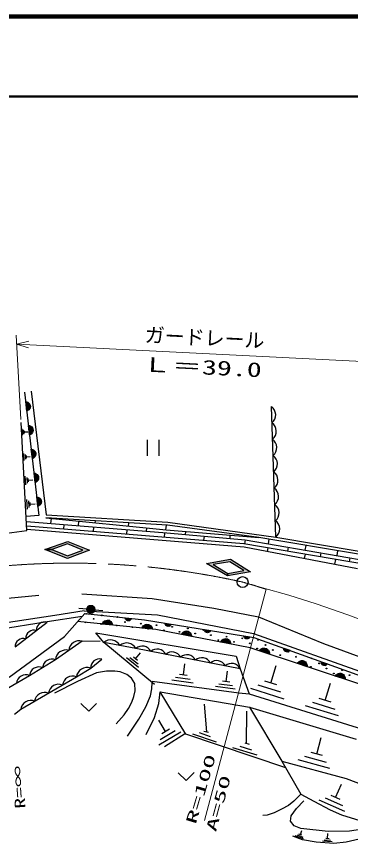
# Model space of a CAD drawing. Units: millimetres, scale not verified. Extents: x 40000 to 680000, y 20000 to 380000.
# Drawn here: x 458683 to 500493, y 276618 to 380000 of the extents above; entities that cross this region are included whole.
import ezdxf
from ezdxf.enums import TextEntityAlignment as Align

# ---------------------------------------------------------------- set-up
doc = ezdxf.new("R2010")
doc.units = ezdxf.units.MM
doc.header["$LTSCALE"] = 1000
doc.linetypes.add('CHAIN', pattern=[18.5, 12, -1.5, 3.5, -1.5])
for name, color, linetype, lineweight in [('M-BGD', 7, 'Continuous', 25), ('M-BMK', 2, 'CHAIN', 13), ('M-BMK-SRVR', 3, 'Continuous', 25), ('M-STR-HTXT', 7, 'Continuous', 13), ('M-STR-STRC', 7, 'Continuous', 25), ('M-TTL', 2, 'Continuous', 140), ('M-TTL-LINE', 7, 'Continuous', 50)]:
    doc.layers.add(name, color=color, linetype=linetype, lineweight=lineweight)
doc.styles.add('ＭＳ ゴシック', font='')
doc.styles.get('ＭＳ ゴシック').set_extended_font_data('MS Gothic')

msp = doc.modelspace()

# ---------------------------------------------------------------- hatches: boundary and pattern name
at = {"layer": 'M-STR-STRC'}
for points in [[(465090, 314388), (467813, 313274), (465063, 312264), (462229, 313368), (463088, 313355), (465066, 312585), (466984, 313289), (465082, 314067), (463088, 313355), (462229, 313368)], [(482472, 311637), (485464, 312156), (487958, 310595), (485076, 310067), (485134, 310383), (487144, 310751), (485402, 311841), (483315, 311479), (485134, 310383), (485076, 310067)]]:
    msp.add_hatch(color=256, dxfattribs=at).paths.add_polyline_path(points)

# ---------------------------------------------------------------- linework, layer by layer
at = {"layer": 'M-BGD'}
for p, q in [((459699, 333023), (461494, 317604)), ((460535, 333153), (462400, 317709)), ((459833, 331869), (459982, 331838)), ((459972, 330677), (459833, 331869)), ((460038, 330733), (459910, 331830)), ((459982, 331838), (460109, 331780)), ((459985, 331814), (460107, 330765)), ((460176, 330797), (460059, 331799)), ((460109, 331780), (460242, 331675)), ((460220, 330827), (460110, 330741)), ((460139, 331736), (460239, 330877)), ((460302, 330957), (460219, 331672)), ((460326, 330960), (460220, 330827)), ((460242, 331675), (460328, 331564)), ((460304, 331561), (460360, 331085)), ((460383, 331087), (460326, 330960)), ((460328, 331564), (460392, 331427)), ((460414, 331236), (460383, 331087)), ((460392, 331427), (460414, 331236)), ((491166, 314927), (490593, 331237)), ((460110, 330741), (459972, 330677)), ((459990, 315726), (459269, 329266)), ((460180, 328889), (460329, 328858)), ((460319, 327697), (460180, 328889)), ((460385, 327753), (460257, 328850)), ((460329, 328858), (460456, 328801)), ((460332, 328834), (460454, 327786)), ((460523, 327818), (460406, 328819)), ((460456, 328801), (460589, 328695)), ((460486, 328756), (460586, 327898)), ((459442, 327646), (459397, 328445)), ((459532, 328324), (459563, 327781)), ((459683, 327916), (459667, 328204)), ((459675, 328060), (460091, 328083)), ((460457, 327762), (460319, 327697)), ((460567, 327847), (460457, 327762)), ((460649, 327977), (460566, 328693)), ((460673, 327980), (460567, 327847)), ((460589, 328695), (460675, 328584)), ((460651, 328582), (460707, 328105)), ((460730, 328108), (460673, 327980)), ((460675, 328584), (460739, 328447)), ((460761, 328256), (460730, 328108)), ((460739, 328447), (460761, 328256)), ((475039, 327092), (475041, 325092)), ((476561, 325094), (476559, 327094)), ((460527, 325909), (460676, 325878)), ((460666, 324718), (460527, 325909)), ((460732, 324774), (460604, 325870)), ((460676, 325878), (460803, 325821)), ((460679, 325855), (460801, 324806)), ((460869, 324838), (460753, 325839)), ((460803, 325821), (460936, 325715)), ((460833, 325776), (460933, 324918)), ((460996, 324998), (460913, 325713)), ((460936, 325715), (461022, 325605)), ((459660, 324493), (459609, 325391)), ((459761, 325256), (459796, 324645)), ((459931, 324796), (459913, 325120)), ((459922, 324958), (460389, 324984)), ((460804, 324782), (460666, 324718)), ((460914, 324867), (460804, 324782)), ((461020, 325000), (460914, 324867)), ((460998, 325602), (461054, 325125)), ((461077, 325128), (461020, 325000)), ((461022, 325605), (461086, 325467)), ((461108, 325276), (461077, 325128)), ((461086, 325467), (461108, 325276)), ((459833, 321459), (459771, 322557)), ((460874, 322930), (461023, 322899)), ((461013, 321738), (460874, 322930)), ((461079, 321794), (460951, 322890)), ((461023, 322899), (461150, 322841)), ((461026, 322875), (461148, 321826)), ((461216, 321858), (461100, 322859)), ((461150, 322841), (461283, 322736)), ((461180, 322796), (461280, 321938)), ((461343, 322018), (461260, 322733)), ((461283, 322736), (461369, 322625)), ((461345, 322622), (461400, 322145)), ((461369, 322625), (461433, 322487)), ((459957, 322391), (459999, 321645)), ((460164, 321830), (460142, 322226)), ((460153, 322028), (460724, 322060)), ((461150, 321802), (461013, 321738)), ((461261, 321887), (461150, 321802)), ((461367, 322021), (461261, 321887)), ((461424, 322148), (461367, 322021)), ((461455, 322297), (461424, 322148)), ((461433, 322487), (461455, 322297)), ((460041, 318427), (459973, 319625)), ((461221, 319950), (461370, 319919)), ((461360, 318758), (461221, 319950)), ((461426, 318814), (461298, 319910)), ((461370, 319919), (461497, 319861)), ((461373, 319895), (461495, 318846)), ((461563, 318878), (461447, 319879)), ((461497, 319861), (461630, 319756)), ((461527, 319816), (461627, 318958)), ((461690, 319038), (461607, 319753)), ((461630, 319756), (461716, 319645)), ((461692, 319642), (461747, 319165)), ((461716, 319645), (461780, 319508)), ((461780, 319508), (461802, 319317)), ((460176, 319444), (460222, 318630)), ((460403, 318832), (460378, 319264)), ((460390, 319048), (461013, 319083)), ((461497, 318822), (461360, 318758)), ((461608, 318908), (461497, 318822)), ((461714, 319041), (461608, 318908)), ((461771, 319168), (461714, 319041)), ((461802, 319317), (461771, 319168)), ((461494, 317604), (459895, 317508)), ((462400, 317709), (477639, 316807)), ((459930, 316854), (477505, 315448)), ((462352, 317332), (477403, 315813)), ((477591, 316418), (462352, 317332)), ((462992, 316609), (463058, 317261)), ((464620, 315911), (464666, 316475)), ((466451, 316919), (466405, 316336)), ((468533, 316962), (468508, 316711)), ((472692, 316712), (472650, 316293)), ((477401, 316430), (477345, 315826)), ((489037, 314887), (477591, 316418)), ((477639, 316807), (491166, 314927)), ((457475, 315416), (459990, 315726)), ((487135, 314081), (459960, 316289)), ((459980, 315915), (487171, 313686)), ((468327, 315609), (468372, 316179)), ((472509, 315270), (472555, 315844)), ((474961, 315652), (475002, 316055)), ((477220, 314887), (477268, 315466)), ((477403, 315813), (489037, 314887)), ((477505, 315448), (487306, 314598)), ((479857, 315244), (479886, 315615)), ((482154, 314486), (482202, 315041)), ((485408, 315176), (485372, 314766)), ((487278, 314057), (487341, 314568)), ((487306, 314598), (502812, 311907)), ((501485, 312765), (489037, 314887)), ((490287, 314674), (490187, 314098)), ((491166, 314927), (501599, 313151)), ((502643, 311447), (487135, 314081)), ((487171, 313686), (501377, 310976)), ((490123, 313123), (490197, 313561)), ((492699, 313662), (492612, 313151)), ((494895, 313888), (494793, 313299)), ((494751, 312240), (494842, 312772)), ((496789, 312952), (496704, 312456)), ((498869, 313211), (498765, 312609)), ((500406, 312324), (500323, 311841)), ((498549, 311515), (498653, 312125)), ((452028, 306738), (461480, 307664)), ((466842, 307810), (475677, 307235)), ((475677, 307235), (483368, 306042)), ((483368, 306042), (488995, 304952)), ((463485, 305130), (451726, 303327)), ((462503, 304369), (466883, 305018)), ((467133, 305711), (463485, 305130)), ((464673, 302499), (467226, 305386)), ((467482, 305923), (466485, 305994)), ((467133, 305711), (476348, 305187)), ((467226, 305386), (474716, 304561)), ((468479, 305840), (469474, 305745)), ((476348, 305187), (488362, 302863)), ((453473, 302916), (462503, 304369)), ((458504, 301182), (462512, 304284)), ((476145, 303364), (466319, 304361)), ((469416, 304046), (469484, 304196)), ((470709, 303915), (469416, 304046)), ((470666, 303998), (469476, 304119)), ((469484, 304196), (469574, 304318)), ((469509, 304194), (470648, 304078)), ((470630, 304159), (469543, 304269)), ((469574, 304318), (469717, 304434)), ((469629, 304338), (470560, 304244)), ((470490, 304330), (469714, 304408)), ((469717, 304434), (469854, 304499)), ((469851, 304473), (470369, 304420)), ((469854, 304499), (470014, 304535)), ((470014, 304535), (470221, 304514)), ((470221, 304514), (470371, 304446)), ((470371, 304446), (470493, 304355)), ((470493, 304355), (470609, 304213)), ((470609, 304213), (470673, 304076)), ((470673, 304076), (470709, 303915)), ((472290, 304732), (472269, 304831)), ((472269, 304831), (473064, 304743)), ((472329, 304647), (472290, 304732)), ((473025, 304683), (472294, 304764)), ((472319, 304697), (472986, 304623)), ((472400, 304559), (472329, 304647)), ((472932, 304565), (472359, 304628)), ((472474, 304502), (472400, 304559)), ((472416, 304557), (472861, 304508)), ((472566, 304460), (472474, 304502)), ((472760, 304471), (472506, 304499)), ((472693, 304446), (472566, 304460)), ((472792, 304467), (472693, 304446)), ((472877, 304506), (472792, 304467)), ((472965, 304577), (472877, 304506)), ((473022, 304651), (472965, 304577)), ((473064, 304743), (473022, 304651)), ((474691, 303930), (474828, 303994)), ((474716, 304561), (488404, 302387)), ((474826, 303968), (475343, 303916)), ((474828, 303994), (474989, 304030)), ((474989, 304030), (475196, 304009)), ((475196, 304009), (475346, 303942)), ((477286, 304056), (477269, 304156)), ((477269, 304156), (478059, 304030)), ((477321, 303969), (477286, 304056)), ((478018, 303972), (477291, 304088)), ((477313, 304019), (477976, 303914)), ((477387, 303878), (477321, 303969)), ((477919, 303858), (477350, 303949)), ((478059, 304030), (478013, 303940)), ((488995, 304952), (497134, 301628)), ((469615, 301736), (468603, 302963)), ((468603, 302963), (486192, 300023)), ((474390, 303542), (474458, 303692)), ((475684, 303411), (474390, 303542)), ((475640, 303494), (474450, 303614)), ((474458, 303692), (474549, 303813)), ((474484, 303689), (475622, 303574)), ((475604, 303654), (474518, 303764)), ((474549, 303813), (474691, 303930)), ((474603, 303834), (475534, 303740)), ((475465, 303825), (474688, 303904)), ((475346, 303942), (475467, 303851)), ((475467, 303851), (475583, 303708)), ((475583, 303708), (475648, 303571)), ((475648, 303571), (475684, 303411)), ((487923, 301092), (476145, 303364)), ((477459, 303818), (477387, 303878)), ((477403, 303875), (477846, 303805)), ((477549, 303771), (477459, 303818)), ((477743, 303773), (477490, 303813)), ((477675, 303751), (477549, 303771)), ((477775, 303768), (477675, 303751)), ((477861, 303802), (477775, 303768)), ((477953, 303869), (477861, 303802)), ((478013, 303940), (477953, 303869)), ((479403, 302894), (479505, 303007)), ((480541, 302754), (479469, 302961)), ((479505, 303007), (479657, 303110)), ((479561, 303023), (480480, 302846)), ((480418, 302937), (479652, 303085)), ((479657, 303110), (479799, 303162)), ((479794, 303137), (480305, 303038)), ((479799, 303162), (479962, 303184)), ((479962, 303184), (480167, 303144)), ((480167, 303144), (480310, 303064)), ((480310, 303064), (480423, 302963)), ((480423, 302963), (480526, 302810)), ((482221, 303272), (482204, 303372)), ((482204, 303372), (482994, 303246)), ((482256, 303185), (482221, 303272)), ((482953, 303188), (482226, 303303)), ((482247, 303235), (482911, 303130)), ((482322, 303094), (482256, 303185)), ((482853, 303074), (482285, 303165)), ((482393, 303034), (482322, 303094)), ((482338, 303091), (482780, 303021)), ((482483, 302987), (482393, 303034)), ((482678, 302989), (482425, 303029)), ((482610, 302967), (482483, 302987)), ((482709, 302984), (482610, 302967)), ((482796, 303018), (482709, 302984)), ((482888, 303085), (482796, 303018)), ((482948, 303156), (482888, 303085)), ((482994, 303246), (482948, 303156)), ((457749, 297391), (464673, 302499)), ((466918, 301901), (463570, 299593)), ((469137, 301885), (466918, 301901)), ((479323, 302751), (479403, 302894)), ((480599, 302505), (479323, 302751)), ((480563, 302591), (479389, 302818)), ((479429, 302889), (480552, 302673)), ((480526, 302810), (480578, 302668)), ((480578, 302668), (480599, 302505)), ((484232, 301804), (484313, 301948)), ((484313, 301948), (484414, 302060)), ((484338, 301943), (485462, 301726)), ((485451, 301807), (484379, 302014)), ((484414, 302060), (484566, 302163)), ((484470, 302076), (485389, 301899)), ((485327, 301990), (484561, 302138)), ((484566, 302163), (484709, 302215)), ((484704, 302190), (485214, 302091)), ((484709, 302215), (484872, 302237)), ((484872, 302237), (485076, 302198)), ((485076, 302198), (485219, 302117)), ((485219, 302117), (485332, 302016)), ((485332, 302016), (485435, 301863)), ((487144, 302490), (487128, 302589)), ((487128, 302589), (487918, 302464)), ((487179, 302403), (487144, 302490)), ((487876, 302406), (487149, 302521)), ((487171, 302453), (487834, 302348)), ((487245, 302312), (487179, 302403)), ((487777, 302292), (487208, 302382)), ((487317, 302252), (487245, 302312)), ((487261, 302309), (487704, 302239)), ((487407, 302205), (487317, 302252)), ((487601, 302206), (487348, 302247)), ((487533, 302185), (487407, 302205)), ((487633, 302201), (487533, 302185)), ((487719, 302236), (487633, 302201)), ((487811, 302303), (487719, 302236)), ((487871, 302374), (487811, 302303)), ((487918, 302464), (487871, 302374)), ((488362, 302863), (511666, 294562)), ((488404, 302387), (510731, 294316)), ((475959, 296497), (469615, 301736)), ((473627, 300981), (469615, 301736)), ((486679, 298451), (473627, 300981)), ((485509, 301558), (484232, 301804)), ((485472, 301644), (484298, 301871)), ((485435, 301863), (485487, 301721)), ((485487, 301721), (485509, 301558)), ((506510, 294922), (487923, 301092)), ((489199, 300833), (489314, 300932)), ((490310, 300547), (489273, 300891)), ((489314, 300932), (489479, 301014)), ((489372, 300940), (490260, 300645)), ((490211, 300744), (489471, 300989)), ((489479, 301014), (489627, 301047)), ((489618, 301023), (490112, 300859)), ((489627, 301047), (489791, 301047)), ((489791, 301047), (489989, 300982)), ((489989, 300982), (490120, 300883)), ((490120, 300883), (490219, 300768)), ((492142, 300933), (492144, 301035)), ((492160, 300842), (492142, 300933)), ((492144, 301035), (492897, 300763)), ((492845, 300713), (492153, 300964)), ((492208, 300739), (492160, 300842)), ((492161, 300892), (492793, 300664)), ((497134, 301628), (508495, 297405)), ((473940, 298630), (472458, 299819)), ((472885, 299866), (473893, 299058)), ((473846, 299485), (473312, 299913)), ((473579, 299699), (474197, 300470)), ((486192, 300023), (486679, 298451)), ((489101, 300701), (489199, 300833)), ((490335, 300292), (489101, 300701)), ((490310, 300382), (489175, 300759)), ((489224, 300825), (490310, 300464)), ((490219, 300768), (490301, 300604)), ((490301, 300604), (490334, 300456)), ((490334, 300456), (490335, 300292)), ((492726, 300620), (492184, 300816)), ((492267, 300667), (492208, 300739)), ((492223, 300734), (492644, 300582)), ((492346, 300604), (492267, 300667)), ((492538, 300569), (492297, 300656)), ((492466, 300561), (492346, 300604)), ((492568, 300558), (492466, 300561)), ((492659, 300576), (492568, 300558)), ((492762, 300624), (492659, 300576)), ((492834, 300683), (492762, 300624)), ((492897, 300763), (492834, 300683)), ((463570, 299593), (460321, 297558)), ((467968, 298537), (469354, 299666)), ((479569, 297696), (479754, 299087)), ((490518, 296671), (491194, 298857)), ((493846, 299126), (493945, 299258)), ((495080, 298716), (493846, 299126)), ((495055, 298807), (493920, 299184)), ((493945, 299258), (494060, 299356)), ((493969, 299249), (495055, 298889)), ((495055, 298971), (494019, 299315)), ((494060, 299356), (494224, 299439)), ((494117, 299365), (495006, 299070)), ((494956, 299168), (494216, 299414)), ((494224, 299439), (494372, 299472)), ((494364, 299447), (494857, 299283)), ((494372, 299472), (494536, 299472)), ((494536, 299472), (494734, 299407)), ((494734, 299407), (494865, 299308)), ((494865, 299308), (494964, 299193)), ((494964, 299193), (495047, 299029)), ((495047, 299029), (495080, 298881)), ((495080, 298881), (495080, 298716)), ((496842, 299234), (496845, 299335)), ((496860, 299143), (496842, 299234)), ((496845, 299335), (497597, 299063)), ((497545, 299014), (496853, 299264)), ((496908, 299040), (496860, 299143)), ((496861, 299193), (497493, 298965)), ((497427, 298921), (496885, 299117)), ((496967, 298968), (496908, 299040)), ((496923, 299035), (497345, 298883)), ((497047, 298905), (496967, 298968)), ((497238, 298870), (496997, 298957)), ((497167, 298862), (497047, 298905)), ((497268, 298859), (497167, 298862)), ((497360, 298877), (497268, 298859)), ((497462, 298925), (497360, 298877)), ((497534, 298984), (497462, 298925)), ((497597, 299063), (497534, 298984)), ((466178, 297438), (467968, 298537)), ((468677, 297936), (466326, 296880)), ((469934, 298177), (468677, 297936)), ((470992, 298178), (469934, 298177)), ((471658, 298086), (470992, 298178)), ((472490, 297736), (471658, 298086)), ((480051, 297631), (479087, 297760)), ((484924, 296857), (485096, 298146)), ((486679, 298451), (487789, 295310)), ((498690, 297682), (498805, 297781)), ((498805, 297781), (498969, 297864)), ((498862, 297790), (499751, 297495)), ((499701, 297593), (498961, 297839)), ((498969, 297864), (499117, 297897)), ((499109, 297872), (499603, 297708)), ((499117, 297897), (499282, 297897)), ((499282, 297897), (499479, 297831)), ((499479, 297831), (499611, 297733)), ((460321, 297558), (456929, 295616)), ((459213, 293389), (466178, 297438)), ((466326, 296880), (463443, 295425)), ((473084, 297290), (472490, 297736)), ((473510, 296624), (473084, 297290)), ((475627, 295944), (475649, 296753)), ((475647, 296897), (486535, 295447)), ((480793, 296661), (478117, 297017)), ((478602, 297389), (480422, 297146)), ((485370, 296798), (484478, 296916)), ((491275, 296437), (489761, 296905)), ((498591, 297551), (498690, 297682)), ((499825, 297141), (498591, 297551)), ((499800, 297232), (498665, 297608)), ((498715, 297674), (499800, 297314)), ((499800, 297396), (498764, 297740)), ((499611, 297733), (499710, 297618)), ((499710, 297618), (499792, 297454)), ((499792, 297454), (499825, 297306)), ((499825, 297306), (499825, 297141)), ((473380, 294976), (473546, 295679)), ((473546, 295679), (473510, 296624)), ((475460, 295071), (475627, 295944)), ((486058, 295899), (483580, 296229)), ((484029, 296573), (485714, 296348)), ((492204, 294676), (488000, 295976)), ((488881, 296440), (491739, 295556)), ((497332, 294504), (497992, 296640)), ((473104, 294273), (473380, 294976)), ((474883, 293706), (475460, 295071)), ((476502, 294132), (476674, 295576)), ((476674, 295576), (487864, 293668)), ((479866, 290294), (476674, 295576)), ((486535, 295447), (487789, 295310)), ((487789, 295310), (502671, 290708)), ((498071, 294276), (496592, 294733)), ((466716, 294115), (467717, 293156)), ((467717, 293156), (468716, 294117)), ((472716, 293477), (473104, 294273)), ((474015, 292169), (474883, 293706)), ((475955, 292368), (476502, 294132)), ((482498, 290589), (482219, 294035)), ((487864, 293668), (491900, 286919)), ((487864, 293668), (501206, 289640)), ((498979, 292555), (494871, 293825)), ((495732, 294279), (498525, 293415)), ((458433, 292802), (459213, 293389)), ((471145, 291568), (472162, 292699)), ((472162, 292699), (472716, 293477)), ((487492, 289135), (487519, 293146)), ((472576, 290025), (474015, 292169)), ((474916, 290258), (475955, 292368)), ((477355, 290608), (476501, 292036)), ((479254, 290550), (476508, 288908)), ((476684, 289610), (478552, 290727)), ((477849, 290903), (476861, 290312)), ((482150, 290675), (482728, 290531)), ((479822, 290367), (477225, 288715)), ((492390, 286064), (479866, 290294)), ((480705, 290313), (483668, 289304)), ((481536, 290494), (482945, 289990)), ((496266, 287798), (496823, 289856)), ((485712, 288631), (488783, 287695)), ((486651, 288776), (488096, 288308)), ((487265, 289210), (487807, 289030)), ((494749, 287530), (497439, 286801)), ((496978, 287605), (495553, 287992)), ((491900, 286919), (494265, 282797)), ((491900, 286919), (499965, 284732)), ((497901, 285996), (493944, 287069)), ((478911, 285467), (479911, 284508)), ((479911, 284508), (480911, 285469)), ((499965, 284732), (506119, 282367)), ((498638, 282348), (499370, 284014)), ((494265, 282797), (493392, 281885)), ((494265, 282797), (495920, 281898)), ((497324, 282313), (499503, 281357)), ((499215, 282095), (498061, 282601)), ((492745, 281367), (491858, 280885)), ((493392, 281885), (492745, 281367)), ((493742, 280983), (494637, 281937)), ((495920, 281898), (497943, 280831)), ((499791, 280619), (496586, 282026)), ((490952, 280441), (490065, 280163)), ((491858, 280885), (490952, 280441)), ((493049, 280087), (493742, 280983)), ((497943, 280831), (499389, 280196)), ((499389, 280196), (501672, 279476)), ((490065, 280163), (489510, 280107)), ((492963, 279422), (493049, 280087)), ((493455, 278815), (492963, 279422)), ((494293, 278498), (493455, 278815)), ((494224, 277715), (494420, 278252)), ((497703, 278126), (494293, 278498)), ((500362, 278157), (497703, 278126)), ((502870, 278517), (500362, 278157)), ((494473, 277088), (493288, 277520)), ((494620, 277195), (493587, 277572)), ((493812, 277677), (494515, 277421)), ((494410, 277647), (494038, 277782)), ((496197, 276760), (494473, 277088)), ((497189, 277066), (498003, 277014)), ((497824, 277217), (497393, 277245)), ((497608, 277231), (497648, 277854)), ((501600, 277170), (499953, 276792)), ((498422, 276618), (496197, 276760)), ((498183, 276810), (496985, 276886)), ((499953, 276792), (498422, 276618))]:
    msp.add_line(p, q, dxfattribs=at)
for centre, radius in [((467981, 305888), 500), ((467981, 305888), 440), ((467981, 305888), 380), ((467981, 305888), 320), ((467981, 305888), 260), ((467981, 305888), 200), ((467981, 305888), 140), ((467410, 305332), 50), ((467981, 305888), 80), ((467981, 305888), 20), ((469375, 305132), 50), ((471340, 304933), 50), ((467302, 304261), 50), ((468339, 304697), 50), ((469267, 304062), 50), ((470304, 304497), 50), ((472269, 304298), 50), ((474234, 304099), 50), ((476199, 303899), 50), ((471232, 303862), 50), ((473197, 303663), 50), ((475162, 303464), 50), ((477127, 303264), 50), ((478164, 303700), 50), ((479092, 303065), 50), ((480129, 303501), 50), ((481058, 302866), 50), ((482094, 303302), 50), ((483023, 302667), 50), ((483951, 302032), 50), ((484988, 302467), 50), ((485916, 301832), 50), ((486953, 302268), 50), ((488918, 302069), 50), ((487881, 301633), 50), ((488809, 300998), 50), ((489846, 301434), 50), ((490775, 300799), 50), ((491703, 300164), 50), ((492740, 300599), 50), ((493668, 299964), 50), ((495633, 299765), 50), ((494596, 299329), 50), ((496561, 299130), 50), ((495524, 298694), 50), ((497490, 298495), 50), ((498418, 297860), 50), ((499455, 298296), 50), ((500383, 297661), 50)]:
    msp.add_circle(centre, radius, dxfattribs=at)
for centre, radius, start, end in [((489839, 330190), 1290, 309.78675, 54.23946), ((489911, 328151), 1290, 309.78675, 54.23946), ((489982, 326112), 1290, 309.78675, 54.23946), ((490054, 324073), 1290, 309.78675, 54.23946), ((490126, 322035), 1290, 309.78675, 54.23946), ((490197, 319996), 1290, 309.78675, 54.23946), ((490269, 317957), 1290, 309.78675, 54.23946), ((490341, 315918), 1290, 309.78675, 54.23946), ((462232, 303266), 1056, 74.60066, 180.86087), ((460896, 302232), 1056, 74.60066, 180.86087), ((459559, 301198), 1056, 74.60066, 180.86087), ((466526, 300679), 1284, 72.21195, 176.96407), ((470472, 300769), 1292, 27.14271, 131.54391), ((472478, 300392), 1292, 27.14271, 131.54391), ((474424, 300101), 1187, 25.90028, 132.16048), ((476288, 299740), 1187, 25.90028, 132.16048), ((464852, 299525), 1284, 72.21195, 176.96407), ((478153, 299379), 1187, 25.90028, 132.16048), ((480017, 299017), 1187, 25.90028, 132.16048), ((481882, 298656), 1187, 25.90028, 132.16048), ((463126, 298489), 1190, 68.07618, 174.33639), ((469084, 298582), 1117, 76.01492, 182.27513), ((483746, 298294), 1187, 25.90028, 132.16048), ((485611, 297933), 1187, 25.90028, 132.16048), ((461497, 297502), 1190, 68.07618, 174.33639), ((467520, 297260), 1354, 70.6561, 172.45476), ((459868, 296515), 1190, 68.07618, 174.33639), ((465691, 296271), 1264, 67.35735, 172.97597), ((463950, 295259), 1264, 67.35735, 172.97597), ((462208, 294247), 1264, 67.35735, 172.97597), ((460467, 293235), 1264, 67.35735, 172.97597)]:
    msp.add_arc(centre, radius, start, end, dxfattribs=at)
at = {"layer": 'M-BMK'}
msp.add_lwpolyline([(489483, 308569), (492756, 307647), (496190, 306567), (500159, 305196), (504283, 303661), (513021, 300196)], dxfattribs=at)
for centre, radius, start, end in [((465456, 212597), 99066, 77.44805, 95.74578), ((459655, 213105), 99998, 72.36853, 74.13872)]:
    msp.add_arc(centre, radius, start, end, dxfattribs=at)
at = {"layer": 'M-BMK-SRVR'}
msp.add_circle((486985, 309296), 682, dxfattribs=at)
at = {"layer": 'M-STR-HTXT'}
for p, q in [((459212, 329626), (458629, 340157)), ((458689, 339060), (460209, 339404)), ((460166, 338565), (458689, 339060)), ((458689, 339060), (505334, 336718)), ((482231, 279494), (489944, 308405))]:
    msp.add_line(p, q, dxfattribs=at)
at = {"layer": 'M-STR-STRC'}
for p, q in [((462229, 313368), (465090, 314388)), ((465090, 314388), (467813, 313274)), ((465063, 312264), (462229, 313368)), ((465082, 314067), (463088, 313355)), ((463088, 313355), (465066, 312585)), ((467813, 313274), (465063, 312264)), ((465066, 312585), (466984, 313289)), ((466984, 313289), (465082, 314067)), ((482472, 311637), (485464, 312156)), ((485076, 310067), (482472, 311637)), ((485402, 311841), (483315, 311479)), ((483315, 311479), (485134, 310383)), ((487144, 310751), (485402, 311841)), ((485464, 312156), (487958, 310595)), ((487958, 310595), (485076, 310067)), ((485134, 310383), (487144, 310751))]:
    msp.add_line(p, q, dxfattribs=at)
for points in [[(465090, 314388), (467813, 313274), (465063, 312264), (462229, 313368), (463088, 313355), (465066, 312585), (466984, 313289), (465082, 314067), (463088, 313355), (462229, 313368)], [(482472, 311637), (485464, 312156), (487958, 310595), (485076, 310067), (485134, 310383), (487144, 310751), (485402, 311841), (483315, 311479), (485134, 310383), (485076, 310067)]]:
    msp.add_lwpolyline(points, close=True, dxfattribs=at)
at = {"layer": 'M-TTL'}
msp.add_line((680000, 380000), (40000, 380000), dxfattribs=at)
at = {"layer": 'M-TTL-LINE'}
msp.add_line((40000, 370000), (680000, 370000), dxfattribs=at)

# ---------------------------------------------------------------- texts
at = {"layer": 'M-STR-HTXT', "style": 'ＭＳ ゴシック'}
msp.add_text('ガードレール', height=1833, rotation=357.151, dxfattribs=at).set_placement((474671, 338758), align=Align.BOTTOM_LEFT)
for s, height, rotation, width, p in [('Ｌ＝39.0', 1833, 357.151, 1.5, (474348, 335091)), ('R=100', 1320, 73.451, 2, (481486, 278813)), ('R=∞', 1320, 94.051, 1.5, (460207, 281045)), ('A=50', 1320, 74.751, 2, (484027, 277898))]:
    msp.add_text(s, height=height, rotation=rotation, dxfattribs=dict(at, width=width)).set_placement(p, align=Align.BOTTOM_LEFT)

doc.saveas('drawing.dxf')
